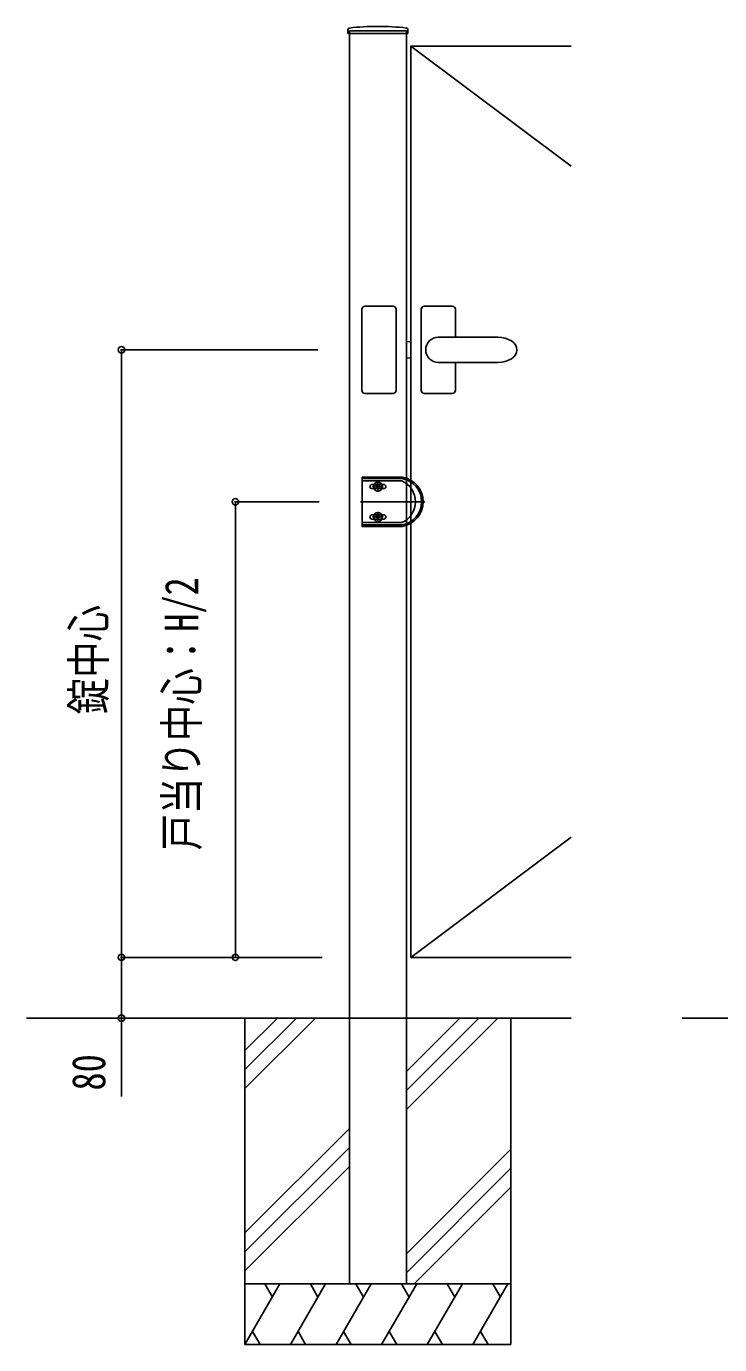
# Model space of a CAD drawing. Units: millimetres, scale not verified. Extents: x -4205 to 4205, y -2970 to 2970.
# Drawn here: x -80 to 832, y -261 to 1475 of the extents above; entities that cross this region are included whole.
import ezdxf
from ezdxf.enums import TextEntityAlignment as Align

# ---------------------------------------------------------------- set-up
doc = ezdxf.new("R2010")
doc.units = ezdxf.units.MM
doc.header["$LTSCALE"] = 12
doc.layers.add('0-4_YKK_A1', color=4, linetype='Continuous')
doc.layers.add('0-5_YKK_D', color=6, linetype='Continuous')
doc.styles.add('ＭＳ ゴシック', font='')
doc.styles.get('ＭＳ ゴシック').set_extended_font_data('MS Gothic')

msp = doc.modelspace()

# ---------------------------------------------------------------- linework, layer by layer
at = {"layer": '0-4_YKK_A1'}
for p, q in [((343.27, 1471.08), (343.01, 1466.2)), ((343.51, 1465.68), (421.71, 1465.68)), ((345.11, 1469.18), (345.11, 1465.68)), ((345.11, 169.18), (345.11, 1465.68)), ((420.11, 169.18), (420.11, 1465.68)), ((421.95, 1471.08), (422.21, 1466.2)), ((426.11, 1449.18), (637.11, 1290.93)), ((361.61, 1102.68), (361.61, 995.68)), ((365.61, 1106.68), (402.61, 1106.68)), ((406.61, 1102.68), (406.61, 995.68)), ((439.61, 1102.68), (439.61, 995.68)), ((480.61, 1106.68), (443.61, 1106.68)), ((484.61, 1065.68), (484.61, 1102.68)), ((420.11, 1059.89), (426.11, 1060.1)), ((462.11, 1065.68), (540.61, 1065.68)), ((420.11, 1038.46), (426.11, 1038.25)), ((462.11, 1032.68), (540.61, 1032.68)), ((484.61, 995.68), (484.61, 1032.68)), ((402.61, 991.68), (365.61, 991.68)), ((443.61, 991.68), (480.61, 991.68)), ((362.11, 881.68), (362.11, 816.68)), ((414.83, 881.68), (362.11, 881.68)), ((414.65, 879.68), (362.11, 879.68)), ((362.11, 876.68), (414.1, 876.68)), ((375.71, 869.18), (389.51, 869.18)), ((382.61, 876.08), (382.61, 862.28)), ((390.36, 871.93), (387.83, 871.93)), ((383.1, 867.71), (383.1, 866.73)), ((390.36, 866.43), (387.83, 866.43)), ((444.51, 849.18), (359.61, 849.18)), ((382.61, 822.28), (382.61, 836.08)), ((362.11, 821.68), (414.1, 821.68)), ((362.11, 818.68), (414.65, 818.68)), ((414.83, 816.68), (362.11, 816.68)), ((374.86, 831.93), (377.39, 831.93)), ((374.86, 826.43), (377.39, 826.43)), ((375.71, 829.18), (389.51, 829.18)), ((377.39, 831.93), (387.83, 831.93)), ((377.39, 826.43), (387.83, 826.43)), ((383.1, 830.65), (383.1, 831.63)), ((390.36, 831.93), (387.83, 831.93)), ((390.36, 826.43), (387.83, 826.43)), ((637.11, 407.43), (426.11, 249.18)), ((-79.92, 169.18), (637.11, 169.18)), ((207.61, 169.18), (207.61, -260.82)), ((250.4, 169.18), (207.61, 126.38)), ((275.4, 169.18), (207.61, 101.38)), ((300.4, 169.18), (207.61, 76.38)), ((345.11, 169.18), (345.11, -180.82)), ((420.11, 169.18), (420.11, -180.82)), ((490.4, 169.18), (420.11, 98.88)), ((515.4, 169.18), (420.11, 73.88)), ((540.4, 169.18), (420.11, 48.88)), ((557.61, 169.18), (557.61, -260.82)), ((783.13, 169.18), (1650.67, 169.18)), ((345.11, 23.88), (207.61, -113.62)), ((345.11, -1.12), (207.61, -138.62)), ((420.11, -141.12), (557.61, -3.62)), ((207.61, -163.62), (345.11, -26.12)), ((557.61, -28.62), (420.11, -166.12)), ((557.61, -53.62), (430.4, -180.82)), ((207.61, -180.82), (557.61, -180.82)), ((253.8, -180.82), (207.61, -260.82)), ((233.8, -180.82), (243.8, -198.15)), ((313.8, -180.82), (267.61, -260.82)), ((293.8, -180.82), (303.8, -198.15)), ((373.8, -180.82), (327.61, -260.82)), ((345.11, -180.82), (420.11, -180.82)), ((353.8, -180.82), (363.8, -198.15)), ((433.8, -180.82), (387.61, -260.82)), ((413.8, -180.82), (423.8, -198.15)), ((493.8, -180.82), (447.61, -260.82)), ((473.8, -180.82), (483.8, -198.15)), ((553.8, -180.82), (507.61, -260.82)), ((533.8, -180.82), (543.8, -198.15)), ((217.61, -243.5), (227.61, -260.82)), ((277.61, -243.5), (287.61, -260.82)), ((337.61, -243.5), (347.61, -260.82)), ((397.61, -243.5), (407.61, -260.82)), ((457.61, -243.5), (467.61, -260.82)), ((517.61, -243.5), (527.61, -260.82)), ((207.61, -260.82), (557.61, -260.82))]:
    msp.add_line(p, q, dxfattribs=at)
for points in [[(345.11, 1469.18), (420.11, 1469.18), (420.11, 1465.68)], [(637.11, 1449.18), (426.11, 1449.18), (426.11, 249.18), (637.11, 249.18)], [(374.86, 871.93), (377.39, 871.93), (387.83, 871.93)], [(381.14, 868.69), (380.16, 868.69), (380.16, 869.67), (381.14, 869.67)], [(382.12, 870.65), (382.12, 871.63), (383.1, 871.63), (383.1, 870.65)], [(384.08, 869.67), (385.06, 869.67), (385.06, 868.69), (384.08, 868.69)], [(374.86, 866.43), (377.39, 866.43), (387.83, 866.43)], [(383.1, 866.73), (382.12, 866.73), (382.12, 867.71)], [(381.14, 829.67), (380.16, 829.67), (380.16, 828.69), (381.14, 828.69)], [(383.1, 831.63), (382.12, 831.63), (382.12, 830.65)], [(382.12, 827.71), (382.12, 826.73), (383.1, 826.73), (383.1, 827.71)], [(384.08, 828.69), (385.06, 828.69), (385.06, 829.67), (384.08, 829.67)]]:
    msp.add_lwpolyline(points, dxfattribs=at)
for centre in [(382.61, 869.18), (382.61, 829.18)]:
    msp.add_circle(centre, 5.9, dxfattribs=at)
for centre, radius, start, end in [((343.51, 1466.18), 0.5, 177, 270), ((345.26, 1470.97), 2, 96.74435, 177), ((382.61, 1155.18), 320, 83.25565, 96.74435), ((419.95, 1470.97), 2, 3, 83.25565), ((421.71, 1466.18), 0.5, 270, 3), ((365.61, 1102.68), 4, 90, 180), ((402.61, 1102.68), 4, 0, 90), ((443.61, 1102.68), 4, 90, 180), ((480.61, 1102.68), 4, 0, 90), ((462.11, 1049.18), 16.5, 90, 270), ((365.61, 995.68), 4, 180, 270), ((402.61, 995.68), 4, 270, 0), ((443.61, 995.68), 4, 180, 270), ((480.61, 995.68), 4, 270, 0), ((374.86, 869.18), 2.75, 90, 180), ((374.86, 869.18), 2.75, 180, 270), ((381.14, 870.65), 0.98, 270, 0), ((381.14, 867.71), 0.98, 0, 90), ((384.08, 870.65), 0.98, 180, 270), ((384.08, 867.71), 0.98, 90, 180), ((390.36, 869.18), 2.75, 0, 90), ((390.36, 869.18), 2.75, 270, 0), ((402.11, 849.18), 30, 293.55646, 66.44354), ((409.11, 849.18), 31, 280.30451, 79.69549), ((409.11, 849.18), 33, 279.98655, 80.01345), ((374.86, 829.18), 2.75, 90, 180), ((374.86, 829.18), 2.75, 180, 270), ((381.14, 830.65), 0.98, 270, 0), ((381.14, 827.71), 0.98, 0, 90), ((384.08, 830.65), 0.98, 180, 270), ((384.08, 827.71), 0.98, 90, 180), ((390.36, 829.18), 2.75, 0, 90), ((390.36, 829.18), 2.75, 270, 0)]:
    msp.add_arc(centre, radius, start, end, dxfattribs=at)
msp.add_ellipse((540.61, 1049.18), major_axis=(25, 0), ratio=0.66, start_param=4.712389, end_param=7.8539816, dxfattribs=at)
at = {"layer": '0-5_YKK_D'}
for p, q in [((303.73, 1049.18), (44.11, 1049.18)), ((45.11, 1049.18), (45.11, 249.18)), ((305.28, 849.18), (194.11, 849.18)), ((195.11, 849.18), (195.11, 249.18)), ((303.73, 249.18), (44.11, 249.18)), ((303.73, 249.18), (44.11, 249.18)), ((309.43, 249.18), (194.11, 249.18)), ((144.39, 169.18), (44.11, 169.18))]:
    msp.add_line(p, q, dxfattribs=at)
msp.add_lwpolyline([(45.11, 249.18), (45.11, 169.18), (45.11, 65.78)], dxfattribs=at)
for centre in [(45.11, 1049.18), (195.11, 849.18), (45.11, 249.18), (195.11, 249.18), (45.11, 169.18)]:
    msp.add_circle(centre, 4.25, dxfattribs=at)

# ---------------------------------------------------------------- texts
at = {"layer": '0-5_YKK_D', "style": 'ＭＳ ゴシック', "width": 0.8}
for s, p in [('戸当り中心：H/2', (159.46, 389.85)), ('錠中心', (37.11, 569.18)), ('80', (37.11, 73.78))]:
    msp.add_text(s, height=43.99, rotation=90, dxfattribs=at).set_placement(p, align=Align.BOTTOM_LEFT)

doc.saveas('drawing.dxf')
